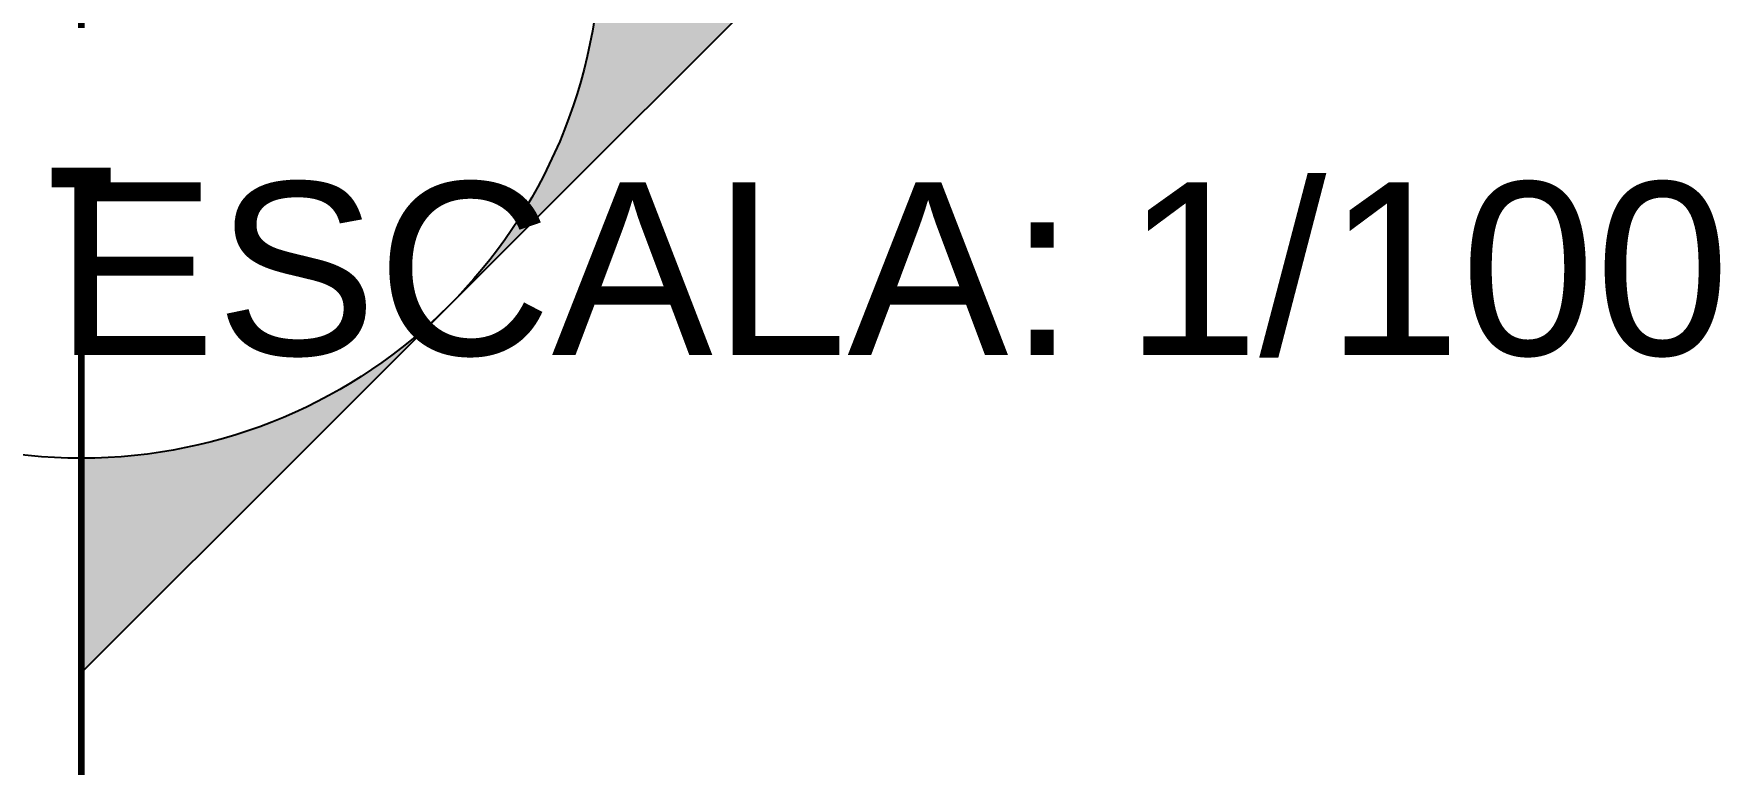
# Model space of a CAD drawing. Header units: metres. Extents: x 47619 to 47719, y 23263 to 23369.
# Drawn here: x 47660.61 to 47680.1, y 23304.97 to 23313.42 of the extents above; entities that cross this region are included whole.
import ezdxf
from ezdxf.enums import TextEntityAlignment as Align

# ---------------------------------------------------------------- set-up
doc = ezdxf.new("R2010")
doc.units = ezdxf.units.M
doc.header["$LTSCALE"] = 0.25
doc.linetypes.add('DIVIDEX2', pattern=[63.5, 25.4, -12.7, 0, -12.7, 0, -12.7])
for name, color, linetype in [('0 @ 1', 7, 'Continuous'), ('SIMB_01', 1, 'Continuous'), ('SIMB_PREENCHIMENTO', 253, 'Continuous'), ('SIMB_TXT', 1, 'Continuous')]:
    doc.layers.add(name, color=color, linetype=linetype)
doc.layers.add('SIMB_LCT', color=252, linetype='DIVIDEX2', lineweight=100)
doc.styles.add('SIMB', font='arial.ttf')

# ---------------------------------------------------------------- blocks, each defined once
blk = doc.blocks.new('*U11')
at = {"layer": 'SIMB_LCT'}
blk.add_line((6, 0), (69.061, 0), dxfattribs=at)
at = {"layer": 'SIMB_TXT', "style": 'SIMB'}
for tag, height, p in [('000', 3.5, (-2.25, 0)), ('999', 2, (2.525, 0))]:
    blk.add_attdef(tag, text='', height=height, rotation=90, dxfattribs=at).set_placement(p, align=Align.MIDDLE_CENTER)
blk = doc.blocks.new('*U161')
at = {"layer": '0 @ 1', "rotation": 269.9999999999999}
blk.add_blockref('*U11', (47661.163, 23332.389), dxfattribs=at)
blk = doc.blocks.new('*U12')
at = {"layer": 'SIMB_PREENCHIMENTO', "transparency": 33554587}
h = blk.add_hatch(color=256, dxfattribs=at)
h.dxf.hatch_style = 1
h.paths.add_polyline_path([(0, 8.483), (-4.152, 4.332, -0.401827), (4.152, 4.332)])
h = blk.add_hatch(color=256, dxfattribs=at)
h.dxf.hatch_style = 1
h.paths.add_polyline_path([(4.332, 4.152, -0.193399), (6, 0), (8.483, 0)])
at = {"layer": 'SIMB_01'}
for p, q in [((8.483, 0), (0, 8.483)), ((6, 0), (8.483, 0))]:
    blk.add_line(p, q, dxfattribs=at)
blk.add_circle((0, 0), 6, dxfattribs=at)
at = {"layer": 'SIMB_TXT', "style": 'SIMB'}
for tag, height, p in [('000', 3.5, (-2.25, 0)), ('999', 2, (2.525, 0))]:
    blk.add_attdef(tag, text='', height=height, rotation=90, dxfattribs=at).set_placement(p, align=Align.MIDDLE_CENTER)
blk = doc.blocks.new('*U162')
at = {"layer": '0 @ 1'}
ref = blk.add_blockref('*U12', (47661.163, 23314.513), dxfattribs=dict(at, rotation=269.9999999999999))
ref.add_attrib('999', '-', dxfattribs={"layer": 'SIMB_TXT', "height": 2, "style": 'SIMB'}).set_placement((47661.163, 23311.988), align=Align.MIDDLE_CENTER)
blk = doc.blocks.new('*U7')
at = {"layer": 'SIMB_TXT', "style": 'SIMB'}
blk.add_text('ESCALA:', height=2, dxfattribs=at).set_placement((8.936, -4.582))
blk.add_attdef('TITULO_DO_DESENHO', text='', height=4.5, dxfattribs=at).set_placement((10.022, 1), align=Align.BOTTOM_LEFT)
blk.add_attdef('NUM', text='', height=4.5, dxfattribs=at).set_placement((0, 0), align=Align.MIDDLE_CENTER)
blk.add_attdef('ESCALA', (21.304, -4.582), '', height=2, dxfattribs=at)
blk = doc.blocks.new('*U165')
at = {"layer": '0 @ 1'}
ref = blk.add_blockref('*U7', (47651.918, 23314.287), dxfattribs=at)
ref.add_attrib('ESCALA', '1/100', (47673.222, 23309.705), dxfattribs={"layer": 'SIMB_TXT', "height": 2, "style": 'SIMB'})

msp = doc.modelspace()

# ---------------------------------------------------------------- block references
for name in ['*U162', '*U161', '*U165']:
    msp.add_blockref(name, (0, 0))

doc.saveas('drawing.dxf')
